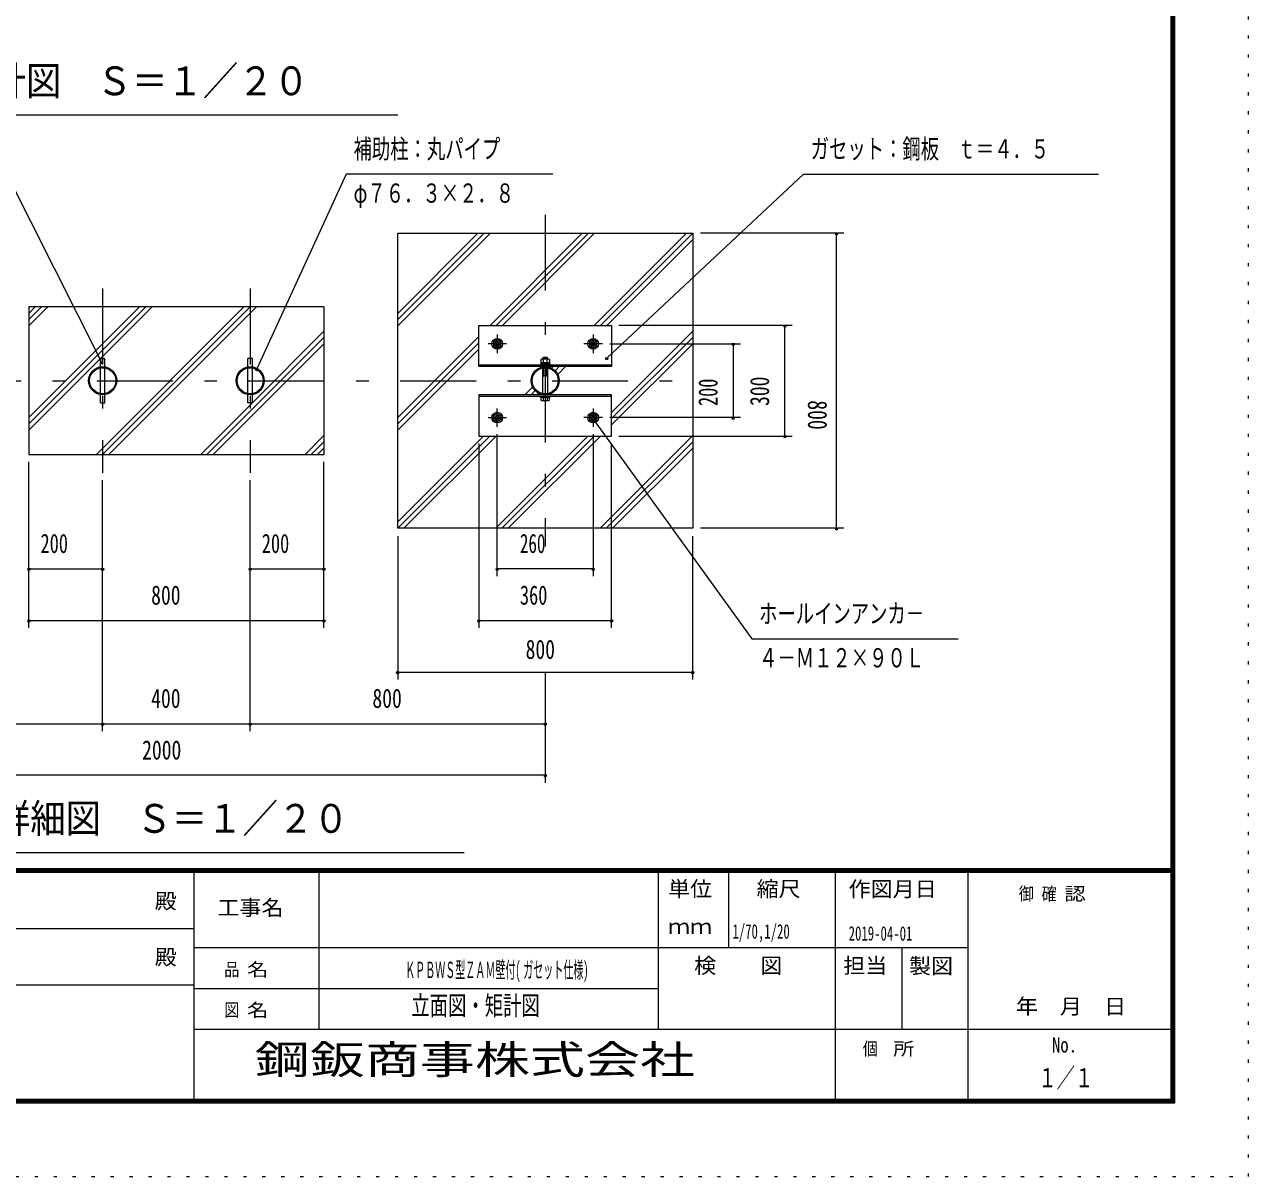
# Model space of a CAD drawing. Units: millimetres, scale not verified. Extents: x -37128 to 37128, y -14700 to 14700.
# Drawn here: x 25511 to 37128, y -14700 to -3766 of the extents above; entities that cross this region are included whole.
import ezdxf
from ezdxf.enums import TextEntityAlignment as Align

# ---------------------------------------------------------------- set-up
doc = ezdxf.new("R2010")
doc.units = ezdxf.units.MM
doc.header["$LTSCALE"] = 60
doc.linetypes.add('USER3', pattern=[24, 12, -5, 2, -5])
doc.linetypes.add('USER4', pattern=[3, 0.5, -2.5])
doc.layers.add('0-1_0-F', color=7, linetype='Continuous')
for name, color, linetype, lineweight in [('0-6_2-0BOLD', 7, 'Continuous', 18), ('0-8_2-2CENTER', 3, 'USER3', 18), ('0-9_2-4THIN', 4, 'Continuous', 18), ('0-A_2-5DIM', 3, 'Continuous', 18), ('0-B_2-6HATCH', 2, 'Continuous', 18), ('0-C_F-F', 5, 'Continuous', 18), ('0-D_F-E_J_ADD', 3, 'USER4', 18)]:
    doc.layers.add(name, color=color, linetype=linetype, lineweight=lineweight)
doc.styles.add('ＭＳ ゴシック', font='')
doc.styles.get('ＭＳ ゴシック').set_extended_font_data('MS Gothic')

msp = doc.modelspace()

# ---------------------------------------------------------------- linework, layer by layer
at = {"layer": '0-6_2-0BOLD'}
for p, q in [((28352.95, -6447.09), (25552.95, -6447.09)), ((25552.95, -6447.09), (25552.95, -7847.1)), ((28352.95, -6447.09), (28352.95, -7847.1)), ((26231.95, -6937.1), (26273.95, -6937.1)), ((26231.95, -7015.23), (26231.95, -6937.1)), ((26273.95, -7015.23), (26273.95, -6937.1)), ((27673.95, -6937.1), (27631.95, -6937.1)), ((27631.95, -7015.23), (27631.95, -6937.1)), ((27673.95, -7015.23), (27673.95, -6937.1)), ((30432.75, -6944.65), (30432.75, -6976.12)), ((30473.16, -6976.12), (30473.16, -6944.65)), ((30473.96, -6941.12), (30473.96, -6929.57)), ((30493.37, -6944.65), (30493.37, -6976.12)), ((26231.95, -7269.03), (26231.95, -7025.17)), ((26273.95, -7269.03), (26273.95, -7025.17)), ((27631.95, -7269.03), (27631.95, -7025.17)), ((27673.95, -7269.03), (27673.95, -7025.17)), ((29822.95, -6997.82), (31082.95, -6997.82)), ((30409.2, -6986.62), (30409.2, -6997.82)), ((30410.25, -6976.12), (30410.25, -6986.62)), ((30431.95, -7269.03), (30431.95, -7025.16)), ((30442.46, -6986.62), (30452.95, -6976.12)), ((30452.95, -6986.62), (30463.45, -6976.12)), ((30473.96, -7025.16), (30473.96, -7269.03)), ((30431.95, -7097.57), (30473.96, -7097.57)), ((26231.95, -7357.1), (26231.95, -7278.96)), ((26273.95, -7357.1), (26273.95, -7278.96)), ((27631.95, -7357.1), (27631.95, -7278.96)), ((27673.95, -7357.1), (27673.95, -7278.96)), ((31082.95, -7296.37), (29822.95, -7296.37)), ((30432.75, -7307.57), (30432.75, -7332.04)), ((30473.16, -7307.57), (30473.16, -7332.04)), ((30496.7, -7307.57), (30496.7, -7296.37)), ((26231.95, -7357.1), (26273.95, -7357.1)), ((27673.95, -7357.1), (27631.95, -7357.1)), ((25552.95, -7847.1), (28352.95, -7847.1))]:
    msp.add_line(p, q, dxfattribs=at)
for points in [[(29052.95, -8547.1), (29052.95, -5747.09), (31852.95, -5747.09), (31852.95, -8547.1)], [(29822.95, -7013.57), (29822.95, -6621.57), (31082.95, -6621.57), (31082.95, -7013.57)], [(30032.95, -6817.3), (30032.95, -6776.89), (29997.95, -6756.68), (29962.95, -6776.89), (29962.95, -6817.3), (29997.96, -6837.51)], [(30942.95, -6817.3), (30942.95, -6776.89), (30907.95, -6756.68), (30872.95, -6776.89), (30872.95, -6817.3), (30907.96, -6837.51)], [(31082.95, -7672.62), (31082.95, -7280.62), (29822.95, -7280.62), (29822.95, -7672.62)], [(30032.95, -7476.89), (30032.95, -7517.3), (29997.95, -7537.51), (29962.95, -7517.3), (29962.95, -7476.89), (29997.96, -7456.68)], [(30942.95, -7517.3), (30942.95, -7476.89), (30907.96, -7456.68), (30872.95, -7476.89), (30872.95, -7517.3), (30907.95, -7537.51)]]:
    msp.add_lwpolyline(points, close=True, dxfattribs=at)
for points in [[(30493.37, -6944.65), (30487.26, -6941.12), (30418.65, -6941.12), (30412.54, -6944.65), (30412.54, -6976.12)], [(30431.95, -6929.57), (30438.95, -6922.57), (30466.95, -6922.57), (30473.95, -6929.57)], [(30473.95, -6929.57), (30431.95, -6929.57), (30431.95, -6941.12)], [(30409.2, -6986.62), (30496.7, -6986.62), (30496.7, -6997.82)], [(30495.65, -6986.62), (30495.65, -6976.12), (30410.25, -6976.12)], [(30496.7, -7307.57), (30409.2, -7307.57), (30409.2, -7296.37)], [(30412.54, -7307.57), (30412.54, -7332.04), (30418.65, -7335.57), (30487.26, -7335.57)], [(30487.26, -7335.57), (30493.37, -7332.04), (30493.37, -7307.57)]]:
    msp.add_lwpolyline(points, dxfattribs=at)
for centre, radius in [((29997.95, -6797.09), 50.75), ((29997.95, -6797.09), 34.3), ((29997.95, -6797.09), 15.4), ((30907.95, -6797.09), 50.75), ((30907.95, -6797.09), 34.3), ((30907.95, -6797.09), 15.4), ((26252.95, -7147.1), 133.53), ((26252.95, -7147.1), 123.72), ((27652.95, -7147.1), 133.53), ((27652.95, -7147.1), 123.72), ((30452.95, -7147.1), 133.53), ((30452.95, -7147.1), 123.72), ((29997.95, -7497.1), 50.75), ((29997.95, -7497.1), 34.3), ((29997.95, -7497.1), 15.4), ((30907.95, -7497.1), 50.75), ((30907.95, -7497.1), 34.3), ((30907.95, -7497.1), 15.4)]:
    msp.add_circle(centre, radius, dxfattribs=at)
for centre, radius, start, end in [((30422.64, -6957.33), 16.21, 51.45377, 90), ((30452.95, -7000.69), 59.57, 70.16867, 109.82912), ((30483.27, -6957.34), 16.22, 90, 128.53143), ((30422.64, -7319.36), 16.21, 270, 308.54623), ((30452.95, -7276), 59.57, 250.17088, 289.83133), ((30483.27, -7319.35), 16.22, 231.46857, 270)]:
    msp.add_arc(centre, radius, start, end, dxfattribs=at)
at = {"layer": '0-8_2-2CENTER'}
for p, q in [((30452.95, -5572.1), (30452.95, -8722.1)), ((26252.95, -6272.1), (26252.95, -8022.1)), ((27652.95, -6272.1), (27652.95, -8022.1)), ((29997.95, -6709.6), (29997.95, -6884.6)), ((30907.95, -6709.6), (30907.95, -6884.6)), ((30085.45, -6797.09), (29910.45, -6797.09)), ((30995.45, -6797.09), (30820.45, -6797.09)), ((21877.96, -7147.1), (32027.95, -7147.1)), ((29997.95, -7584.59), (29997.95, -7409.6)), ((30907.95, -7409.6), (30907.95, -7584.59)), ((29910.45, -7497.1), (30085.45, -7497.1)), ((30995.45, -7497.1), (30820.45, -7497.1))]:
    msp.add_line(p, q, dxfattribs=at)
at = {"layer": '0-9_2-4THIN'}
for p, q in [((30437.55, -6923.97), (30437.55, -6941.12)), ((30468.36, -6941.12), (30468.36, -6923.97))]:
    msp.add_line(p, q, dxfattribs=at)
for points in [[(30437.55, -7024.33), (30437.55, -7097.57), (30431.95, -7107.27)], [(30473.96, -7107.27), (30468.36, -7097.57), (30468.36, -7024.33)]]:
    msp.add_lwpolyline(points, dxfattribs=at)
for centre in [(29997.95, -6797.09), (30907.95, -6797.09), (29997.95, -7497.1), (30907.95, -7497.1)]:
    msp.add_circle(centre, 21, dxfattribs=at)
at = {"layer": '0-A_2-5DIM'}
for p, q in [((29052.95, -4627.1), (24852.95, -4627.1)), ((25344.31, -5187.1), (26242.91, -6971.18)), ((28563.96, -5187.1), (27714.85, -7034.64)), ((30523.95, -5187.1), (28563.96, -5187.1)), ((32902.96, -5187.1), (31037.65, -6931.72)), ((32902.96, -5187.1), (35702.96, -5187.1)), ((33287.95, -5747.09), (31927.95, -5747.09)), ((33203.95, -5747.09), (33231.95, -5747.09)), ((33217.95, -8547.1), (33217.95, -5747.09)), ((32797.95, -6622.1), (31152.96, -6622.1)), ((32741.95, -6622.1), (32713.95, -6622.1)), ((32727.95, -7672.09), (32727.95, -6622.1)), ((31065.45, -6797.09), (32307.95, -6797.09)), ((32251.95, -6797.1), (32223.95, -6797.1)), ((32237.95, -6797.09), (32237.95, -7497.1)), ((31051.65, -6931.72), (31023.65, -6931.72)), ((26256.91, -6971.18), (26228.91, -6971.18)), ((27728.85, -7034.64), (27700.85, -7034.64)), ((30931.22, -7524.72), (30903.22, -7524.72)), ((32307.95, -7497.1), (31065.45, -7497.1)), ((32251.95, -7497.1), (32223.95, -7497.1)), ((29997.95, -9002.09), (29997.95, -7654.6)), ((30907.95, -7654.6), (30907.95, -9002.09)), ((29822.95, -7742.62), (29822.95, -9492.09)), ((31082.95, -9492.09), (31082.95, -7742.62)), ((31152.96, -7672.09), (32797.95, -7672.09)), ((32741.95, -7672.09), (32713.95, -7672.09)), ((25552.95, -9492.1), (25552.95, -7917.1)), ((28352.95, -9492.1), (28352.95, -7917.1)), ((26252.95, -10472.1), (26252.95, -8092.1)), ((27652.95, -10472.1), (27652.95, -8092.1)), ((33287.95, -8547.1), (31927.95, -8547.1)), ((33203.95, -8547.1), (33231.95, -8547.1)), ((29052.95, -8622.1), (29052.95, -9982.1)), ((31852.95, -9982.1), (31852.95, -8622.1)), ((25566.95, -8932.1), (25538.95, -8932.1)), ((25552.95, -8932.1), (26252.95, -8932.1)), ((26266.95, -8932.1), (26238.95, -8932.1)), ((27666.95, -8932.1), (27638.95, -8932.1)), ((27652.95, -8932.1), (28352.95, -8932.1)), ((28366.95, -8932.1), (28338.95, -8932.1)), ((30011.95, -8932.1), (29983.95, -8932.1)), ((30907.95, -8932.1), (29997.95, -8932.1)), ((30921.95, -8932.1), (30893.95, -8932.1)), ((25566.95, -9422.1), (25538.95, -9422.1)), ((25552.95, -9422.1), (28352.95, -9422.1)), ((28366.95, -9422.1), (28338.95, -9422.1)), ((29836.95, -9422.1), (29808.95, -9422.1)), ((29822.95, -9422.1), (31082.95, -9422.1)), ((31096.95, -9422.1), (31068.95, -9422.1)), ((29066.95, -9912.1), (29038.95, -9912.1)), ((29052.95, -9912.1), (31852.95, -9912.1)), ((30452.95, -9912.1), (30452.95, -10962.1)), ((31866.95, -9912.1), (31838.95, -9912.1)), ((23452.95, -10402.1), (26252.95, -10402.1)), ((26266.95, -10402.1), (26238.95, -10402.1)), ((26252.95, -10402.1), (27652.95, -10402.1)), ((27666.95, -10402.1), (27638.95, -10402.1)), ((27652.95, -10402.1), (30452.95, -10402.1)), ((30466.95, -10402.1), (30438.95, -10402.1)), ((30452.95, -10892.1), (23452.95, -10892.1)), ((30466.95, -10892.1), (30438.95, -10892.1)), ((29682.95, -11627.1), (24222.95, -11627.1))]:
    msp.add_line(p, q, dxfattribs=at)
msp.add_lwpolyline([(30917.22, -7524.72), (32412.95, -9597.1), (34372.96, -9597.1)], dxfattribs=at)
for centre in [(33217.95, -5747.09), (32727.95, -6622.1), (32237.95, -6797.1), (31037.65, -6931.72), (26242.91, -6971.18), (27714.85, -7034.64), (30917.22, -7524.72), (32237.95, -7497.1), (32727.95, -7672.09), (33217.95, -8547.1), (25552.95, -8932.1), (26252.95, -8932.1), (27652.95, -8932.1), (28352.95, -8932.1), (29997.95, -8932.1), (30907.95, -8932.1), (25552.95, -9422.1), (28352.95, -9422.1), (29822.95, -9422.1), (31082.95, -9422.1), (29052.95, -9912.1), (31852.95, -9912.1), (26252.95, -10402.1), (27652.95, -10402.1), (30452.95, -10402.1), (30452.95, -10892.1)]:
    msp.add_arc(centre, 14, 180, 0, dxfattribs=at)
at = {"layer": '0-B_2-6HATCH'}
for p, q in [((29052.95, -6507.78), (29813.67, -5747.09)), ((29873.05, -5747.09), (29052.95, -6567.21)), ((29052.95, -6626.59), (29932.45, -5747.09)), ((30803.61, -5747.09), (29929.14, -6621.57)), ((29988.53, -6621.57), (30863.01, -5747.09)), ((30922.4, -5747.09), (30047.93, -6621.57)), ((30919.08, -6621.57), (31793.57, -5747.09)), ((31852.95, -5747.09), (30978.48, -6621.57)), ((31037.88, -6621.57), (31852.95, -5806.49)), ((25552.95, -7557.15), (26663.01, -6447.09)), ((25552.95, -7497.75), (26603.61, -6447.09)), ((25552.95, -6626.59), (25732.45, -6447.09)), ((25552.95, -6567.2), (25673.06, -6447.09)), ((25552.95, -6507.8), (25613.66, -6447.09)), ((26193.55, -7847.1), (27593.56, -6447.09)), ((26232.4, -6937.1), (26722.4, -6447.09)), ((26252.95, -7847.1), (27652.96, -6447.09)), ((26312.35, -7847.1), (27712.35, -6447.09)), ((27242.9, -7847.1), (28352.95, -6737.05)), ((27673.95, -7356.65), (28352.95, -6677.65)), ((29822.95, -6727.75), (29052.95, -7497.74)), ((31852.95, -6677.65), (31082.95, -7447.65)), ((31082.95, -7507.04), (31852.95, -6737.05)), ((27302.3, -7847.1), (28352.95, -6796.44)), ((29052.95, -7557.14), (29822.95, -6787.14)), ((29822.95, -6846.54), (29052.95, -7616.54)), ((31852.95, -6796.44), (31082.95, -7566.44)), ((25552.95, -7616.54), (26231.95, -6937.54)), ((30527.08, -7013.57), (30512.88, -7027.77)), ((30586.48, -7013.57), (30547.37, -7052.68)), ((30572.28, -7087.17), (30645.88, -7013.57)), ((30260.04, -7280.62), (30333.63, -7207.02)), ((30358.54, -7241.51), (30319.43, -7280.62)), ((30378.83, -7280.62), (30393.03, -7266.42)), ((27183.5, -7847.1), (27673.51, -7357.1)), ((28173.45, -7847.1), (28352.95, -7667.6)), ((28232.85, -7847.1), (28352.95, -7727)), ((29052.95, -8487.69), (29868.03, -7672.62)), ((29927.43, -7672.62), (29052.95, -8547.09)), ((29112.35, -8547.1), (29986.83, -7672.62)), ((30857.98, -7672.62), (29983.51, -8547.1)), ((30042.91, -8547.1), (30917.38, -7672.62)), ((30976.78, -7672.62), (30102.31, -8547.1)), ((30973.47, -8547.1), (31852.95, -7667.59)), ((31852.95, -7726.98), (31032.87, -8547.1)), ((28292.25, -7847.1), (28352.95, -7786.39)), ((31092.26, -8547.1), (31852.95, -7786.38))]:
    msp.add_line(p, q, dxfattribs=at)
at = {"layer": '0-C_F-F'}
for p, q in [((36393.07, -11781), (-3716.93, -11781)), ((-3716.93, -11784.5), (36393.07, -11784.5)), ((36393.07, -11788), (-3716.93, -11788)), ((-3716.93, -11791.5), (36393.07, -11791.5)), ((36393.07, -11795), (-3716.93, -11795)), ((-3716.93, -11798.5), (36393.07, -11798.5)), ((36393.07, -11802), (-3716.93, -11802)), ((-3716.93, -11805.5), (36393.07, -11805.5)), ((36393.07, -11809), (-3716.93, -11809)), ((-3716.93, -11812.5), (36393.07, -11812.5)), ((36393.07, -11816), (-3716.93, -11816)), ((27118.07, -11816), (27118.07, -14000)), ((28308.07, -13300), (28308.07, -11816)), ((31528.07, -13300), (31528.07, -11816)), ((32193.07, -11816), (32193.07, -12530)), ((33208.07, -14000), (33208.07, -11816)), ((34468.07, -14000), (34468.07, -11816)), ((27118.07, -12348), (21798.07, -12348)), ((34468.07, -12530), (27118.07, -12530)), ((33838.07, -12530), (33838.07, -13300)), ((21798.07, -12880), (27118.07, -12880)), ((27118.07, -12915), (31528.07, -12915)), ((27118.07, -13300), (36428.07, -13300))]:
    msp.add_line(p, q, dxfattribs=at)
for points in [[(36428.07, -14000), (36428.07, 14140), (-3751.93, 14140), (-3751.93, -14000)], [(36424.56, -13996.5), (-3748.43, -13996.5), (-3748.43, 14136.5), (36424.56, 14136.5)], [(36421.07, -13993), (36421.07, 14133), (-3744.93, 14133), (-3744.93, -13993)], [(36417.57, -13989.5), (36417.57, 14129.5), (-3741.43, 14129.5), (-3741.43, -13989.5)], [(36414.07, -13986), (36414.07, 14126), (-3737.93, 14126), (-3737.93, -13986)], [(36410.57, -13982.5), (36410.57, 14122.5), (-3734.43, 14122.5), (-3734.43, -13982.5)], [(36407.06, -13979), (-3730.93, -13979), (-3730.93, 14119), (36407.06, 14119)], [(36403.57, -13975.5), (-3727.43, -13975.5), (-3727.43, 14115.5), (36403.57, 14115.5)], [(36400.07, -13972), (36400.07, 14112), (-3723.93, 14112), (-3723.93, -13972)], [(36396.57, -13968.5), (-3720.43, -13968.5), (-3720.43, 14108.5), (36396.57, 14108.5)], [(36393.07, -13965), (36393.07, 14105), (-3716.93, 14105), (-3716.93, -13965)]]:
    msp.add_lwpolyline(points, close=True, dxfattribs=at)
at = {"layer": '0-D_F-E_J_ADD', "color": 5}
msp.add_lwpolyline([(37128.07, -14700), (37128.07, 14700), (-4451.93, 14700), (-4451.93, -14700)], close=True, dxfattribs=at)

# ---------------------------------------------------------------- texts
at = {"layer": '0-1_0-F', "style": 'ＭＳ ゴシック'}
for s, height, width, p in [('1/70,1/20', 136.8, 0.65, (32229.73, -12483.38)), ('2019-04-01', 136.8, 0.65, (33333.08, -12502.03)), ('ＫＰＢＷＳ型ＺＡＭ壁付(', 155, 0.45, (29123.85, -12862.5)), ('ガセット仕様)', 155, 0.45, (30244.61, -12862.5)), ('立面図・矩計図', 182.3, 0.7, (29183.07, -13222.63)), ('１／１', 182.3, 0.7, (35133.07, -13908.29))]:
    msp.add_text(s, height=height, dxfattribs=dict(at, width=width)).set_placement(p, align=Align.BOTTOM_LEFT)
at = {"layer": '0-A_2-5DIM', "color": 7, "style": 'ＭＳ ゴシック'}
for s, height, width, p in [('矩計図\u3000Ｓ＝１／２０', 273.5, 0.9, (24852.95, -4519.79)), ('補助柱：丸パイプ', 182.3, 0.7, (28633.96, -5092.23)), ('ガセット：鋼板\u3000ｔ＝４．５', 182.3, 0.7, (32972.96, -5092.22)), ('φ７６．３×２．８', 182.3, 0.7, (28633.95, -5512.23)), ('200', 182.3, 0.7, (25663.2, -8837.23)), ('200', 182.3, 0.7, (27763.2, -8837.23)), ('260', 182.3, 0.65, (30213.2, -8837.22)), ('800', 182.3, 0.75, (26713.2, -9327.22)), ('360', 182.3, 0.7, (30213.2, -9327.22)), ('ホールインアンカ－', 182.3, 0.7, (32482.96, -9502.22)), ('800', 182.3, 0.75, (30266.95, -9842.09)), ('４－Ｍ１２×９０Ｌ', 182.3, 0.7, (32482.96, -9922.22)), ('400', 182.3, 0.75, (26713.2, -10307.22)), ('800', 182.3, 0.75, (28813.2, -10307.22)), ('2000', 182.3, 0.75, (26627.45, -10797.22)), ('基礎部詳細図\u3000Ｓ＝１／２０', 273.5, 0.9, (24222.95, -11519.79)), ('鋼鈑商事株式会社', 273.5, 1.4, (27696.57, -13808.88))]:
    msp.add_text(s, height=height, dxfattribs=dict(at, width=width)).set_placement(p, align=Align.BOTTOM_LEFT)
for s, rotation, width, p in [('200', 90, 0.7, (32143.08, -7386.85)), ('300', 90, 0.75, (32633.08, -7386.85)), ('800', 270, 0.75, (32892.5, -7333.1))]:
    msp.add_text(s, height=182.3, rotation=rotation, dxfattribs=dict(at, width=width)).set_placement(p, align=Align.BOTTOM_LEFT)
at = {"layer": '0-C_F-F', "color": 7, "style": 'ＭＳ ゴシック'}
for s, height, width, p in [('単位', 145.9, 1.05, (31619.07, -12086.6)), ('縮尺', 145.9, 1.05, (32459.07, -12086.6)), ('作図月日', 145.9, 1.05, (33332.53, -12088.03)), ('御 ', 124, 0.85, (34947.93, -12116.2)), ('確 ', 124, 0.85, (35164.06, -12116.2)), ('認', 124, 1.2, (35380.2, -12116.2)), ('殿', 145.9, 1.05, (26747.07, -12202.1)), ('工事名', 145.9, 1.05, (27342.07, -12265.1)), ('ｍｍ', 145.9, 1.05, (31619.07, -12443.6)), ('殿', 145.9, 1.05, (26747.07, -12734.1)), ('品 ', 124, 0.85, (27406.82, -12834.5)), ('名', 124, 1.2, (27622.96, -12834.5)), ('検\u3000\u3000図', 145.9, 1.05, (31867.57, -12814.6)), ('担当', 145.9, 1.05, (33281.57, -12814.6)), ('製図', 145.9, 1.05, (33905.95, -12818.04)), ('\u3000年\u3000月\u3000日', 145.9, 1.05, (34711.3, -13202.3)), ('図 ', 124, 0.85, (27406.82, -13219.5)), ('名', 124, 1.2, (27622.96, -13219.5)), ('個  ', 124, 0.85, (33467.07, -13587)), ('所', 124, 1.2, (33755.26, -13587)), ('No.', 145.9, 0.8, (35262.57, -13567.1))]:
    msp.add_text(s, height=height, dxfattribs=dict(at, width=width)).set_placement(p, align=Align.BOTTOM_LEFT)

doc.saveas('drawing.dxf')
